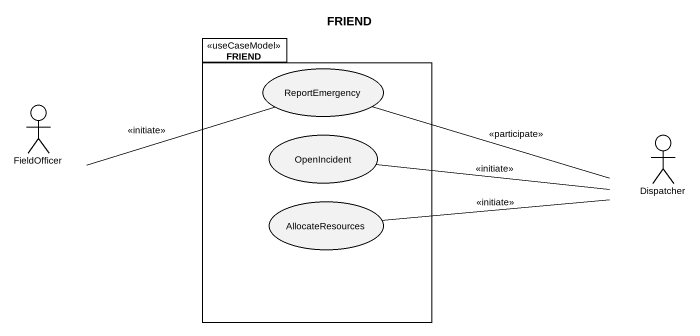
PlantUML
@startuml
title FRIEND
package FRIEND <<useCaseModel>> {
  usecase ReportEmergency
  usecase OpenIncident
  usecase AllocateResources
}
actor FieldOfficer
actor Dispatcher
ReportEmergency -left- FieldOfficer : <<initiate>>
ReportEmergency -right- Dispatcher : <<participate>>
OpenIncident -right- Dispatcher : <<initiate>>
AllocateResources -right- Dispatcher : <<initiate>>
@enduml
